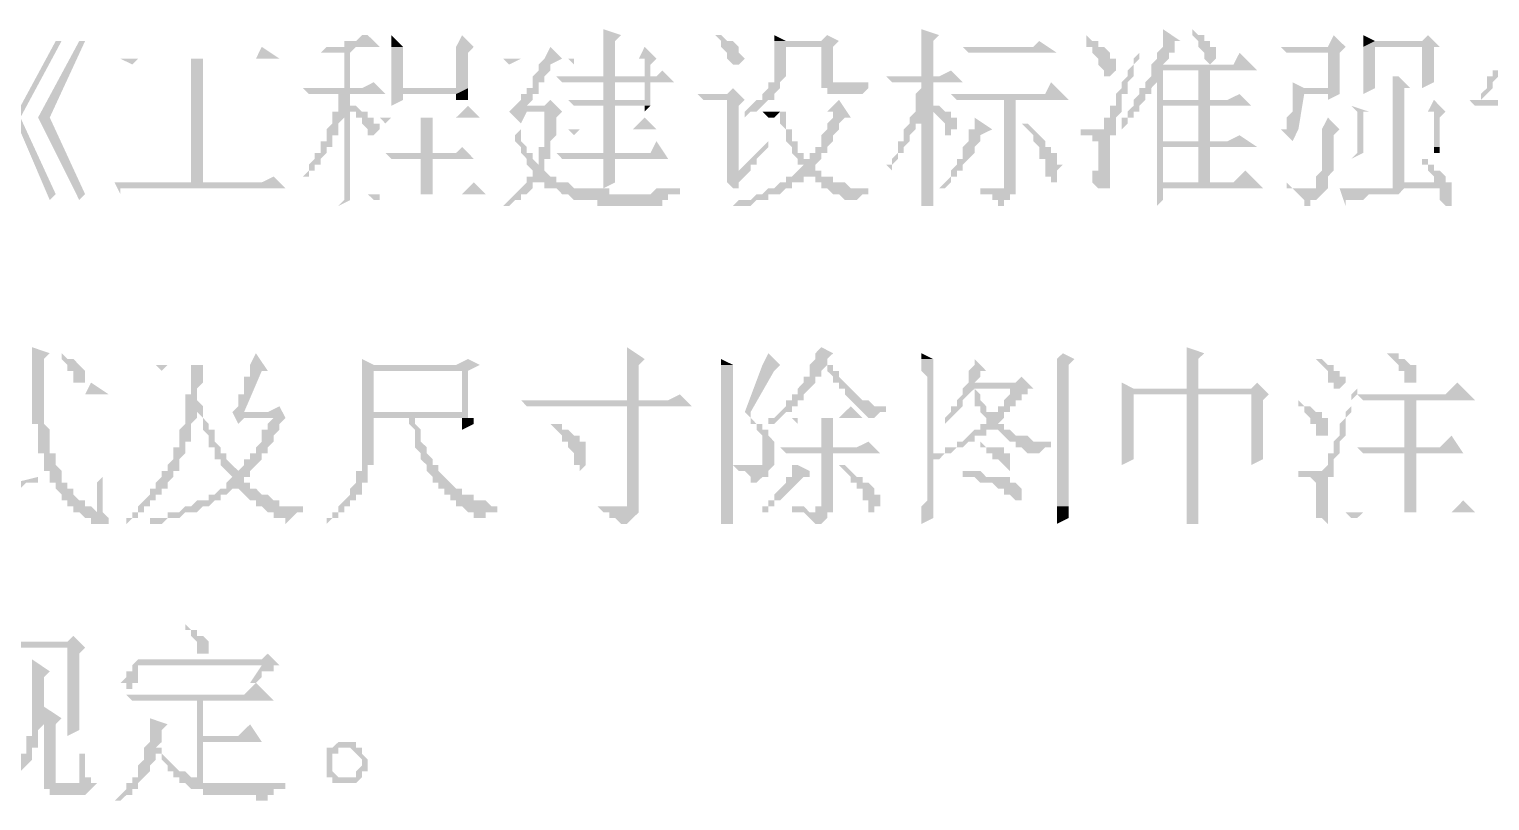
# Model space of a CAD drawing. Extents: x 51 to 246, y 3 to 417.
# Drawn here: x 188.49 to 198.99, y 340.4 to 345.95 of the extents above; entities that cross this region are included whole.
import ezdxf

# ---------------------------------------------------------------- set-up
doc = ezdxf.new("R2010")
doc.units = 0
doc.header["$MEASUREMENT"] = 0
doc.layers.add('_____1', color=160, linetype='Continuous')

msp = doc.modelspace()

# ---------------------------------------------------------------- hatches: boundary and pattern name
at = {"layer": '_____1'}
for points in [[(192.617, 345.948), (192.617, 345.736), (192.701, 345.736), (192.701, 345.863), (192.744, 345.905)], [(194.903, 345.948), (194.903, 345.609), (194.987, 345.609), (194.987, 345.863), (195.03, 345.905)], [(196.638, 345.948), (196.638, 345.821), (196.596, 345.778), (196.596, 345.736), (196.554, 345.694), (196.554, 345.651), (196.638, 345.694), (196.681, 345.736), (196.681, 345.778), (196.723, 345.778), (196.723, 345.863), (196.765, 345.863)], [(196.85, 345.948), (196.85, 345.905), (196.892, 345.863), (196.892, 345.821), (196.935, 345.778), (196.935, 345.736), (196.977, 345.694), (197.019, 345.736), (197.019, 345.821), (196.977, 345.821), (196.977, 345.863), (196.935, 345.863), (196.935, 345.905), (196.892, 345.905)], [(188.68, 345.863), (188.383, 345.313), (188.637, 344.72), (188.68, 344.762), (188.426, 345.313), (188.722, 345.863)], [(188.849, 345.863), (188.553, 345.313), (188.849, 344.72), (188.891, 344.762), (188.637, 345.313), (188.891, 345.863)], [(190.923, 345.905), (190.881, 345.905), (190.839, 345.863), (190.754, 345.863), (190.754, 345.821), (190.627, 345.821), (190.585, 345.778), (190.542, 345.778), (190.754, 345.778), (190.754, 345.524), (190.796, 345.524), (190.796, 345.778), (190.839, 345.821), (191.008, 345.821)], [(191.601, 345.905), (191.558, 345.821), (191.093, 345.821), (191.093, 345.524), (191.177, 345.524), (191.177, 345.821), (191.685, 345.821)], [(191.093, 345.905), (191.093, 345.821), (191.177, 345.821)], [(194.225, 345.905), (194.183, 345.863), (193.844, 345.863), (193.844, 345.567), (193.802, 345.567), (193.802, 345.524), (193.76, 345.482), (193.76, 345.44), (193.717, 345.44), (193.675, 345.397), (193.633, 345.355), (193.633, 345.313), (193.675, 345.355), (193.717, 345.355), (193.802, 345.44), (193.844, 345.44), (193.844, 345.482), (193.887, 345.524), (193.887, 345.567), (193.929, 345.609), (193.929, 345.821), (194.183, 345.821), (194.31, 345.863)], [(193.844, 345.905), (193.844, 345.863), (193.929, 345.863)], [(194.31, 345.863), (194.183, 345.821), (194.183, 345.524), (194.225, 345.524), (194.225, 345.482), (194.479, 345.482), (194.522, 345.524), (194.522, 345.567), (194.268, 345.567), (194.268, 345.821)], [(195.749, 345.863), (195.707, 345.821), (195.199, 345.821), (195.241, 345.778), (195.876, 345.778)], [(196.088, 345.905), (196.088, 345.821), (196.13, 345.821), (196.13, 345.778), (196.173, 345.736), (196.173, 345.694), (196.215, 345.651), (196.215, 345.609), (196.257, 345.609), (196.3, 345.651), (196.3, 345.736), (196.257, 345.736), (196.257, 345.778), (196.215, 345.821), (196.173, 345.821), (196.173, 345.863), (196.13, 345.863)], [(197.866, 345.905), (197.824, 345.821), (197.485, 345.821), (197.527, 345.778), (197.824, 345.778), (197.951, 345.821)], [(198.078, 345.905), (198.078, 345.821), (198.162, 345.863)], [(198.543, 345.905), (198.501, 345.863), (198.162, 345.863), (198.078, 345.821), (198.078, 345.609), (198.501, 345.609), (198.501, 345.524), (198.586, 345.567), (198.586, 345.609), (198.162, 345.609), (198.162, 345.821), (198.628, 345.821)], [(190.161, 345.821), (190.119, 345.736), (189.145, 345.736), (189.23, 345.694), (189.272, 345.736), (190.288, 345.736)], [(190.542, 345.778), (190.5, 345.778), (190.754, 345.778)], [(191.685, 345.821), (191.558, 345.821), (191.558, 345.524), (191.093, 345.524), (191.093, 345.397), (191.177, 345.44), (191.177, 345.482), (191.558, 345.482), (191.643, 345.524), (191.643, 345.778)], [(192.236, 345.821), (192.193, 345.736), (191.897, 345.736), (191.939, 345.694), (192.024, 345.736), (192.32, 345.736)], [(192.32, 345.736), (192.193, 345.736), (192.151, 345.694), (192.151, 345.651), (192.109, 345.609), (192.109, 345.524), (192.066, 345.524), (192.066, 345.482), (192.024, 345.482), (192.024, 345.44), (191.939, 345.355), (192.066, 345.397), (192.109, 345.44), (192.109, 345.482), (192.151, 345.482), (192.151, 345.567), (192.193, 345.567), (192.193, 345.609), (192.236, 345.651), (192.236, 345.694)], [(192.913, 345.821), (192.871, 345.736), (192.363, 345.736), (192.405, 345.694), (192.405, 345.736), (192.998, 345.736)], [(192.617, 345.736), (192.617, 345.609), (192.701, 345.609), (192.701, 345.736), (192.913, 345.736)], [(192.998, 345.736), (192.617, 345.736), (192.913, 345.736), (192.913, 345.609), (192.617, 345.609), (192.955, 345.609), (192.955, 345.694)], [(197.189, 345.778), (197.146, 345.694), (196.638, 345.694), (196.554, 345.651), (196.554, 345.609), (196.511, 345.567), (196.596, 345.567), (196.596, 344.847), (196.977, 344.847), (196.638, 344.847), (196.638, 345.101), (197.316, 345.101), (196.638, 345.143), (196.638, 345.397), (197.273, 345.397), (196.977, 345.44), (196.638, 345.44), (196.638, 345.651), (197.316, 345.651)], [(197.951, 345.821), (197.824, 345.778), (197.824, 345.524), (197.654, 345.524), (197.908, 345.524), (197.908, 345.778)], [(198.628, 345.821), (198.501, 345.821), (198.501, 345.609), (198.162, 345.609), (198.586, 345.609), (198.586, 345.821)], [(199.559, 345.736), (199.517, 345.651), (199.009, 345.651), (199.009, 345.609), (198.967, 345.609), (198.967, 345.524), (198.924, 345.482), (198.924, 345.44), (199.009, 345.524), (199.009, 345.567), (199.051, 345.609), (199.051, 345.651), (199.644, 345.651)], [(193.04, 345.651), (192.998, 345.609), (192.278, 345.609), (192.32, 345.567), (193.125, 345.567)], [(195.114, 345.651), (195.03, 345.609), (194.649, 345.609), (194.691, 345.567), (195.199, 345.567)], [(196.977, 345.651), (196.892, 345.651), (196.892, 345.44), (196.638, 345.44), (196.977, 345.44)], [(190.966, 345.567), (190.881, 345.524), (190.458, 345.524), (190.5, 345.482), (191.05, 345.482)], [(191.643, 345.524), (191.558, 345.482), (191.558, 345.44), (191.643, 345.44), (191.643, 345.482)], [(192.955, 345.567), (192.617, 345.567), (192.913, 345.567), (192.913, 345.44), (192.363, 345.44), (192.405, 345.397), (192.955, 345.397), (192.955, 345.524)], [(192.617, 345.567), (192.617, 345.44), (192.701, 345.44), (192.701, 345.567), (192.913, 345.567)], [(193.548, 345.524), (193.506, 345.482), (193.294, 345.482), (193.336, 345.44), (193.633, 345.44)], [(194.437, 345.567), (194.31, 345.567), (194.522, 345.567), (194.479, 345.567)], [(194.987, 345.567), (194.903, 345.567), (194.903, 345.524), (194.86, 345.482), (194.86, 345.355), (194.818, 345.313), (194.818, 345.27), (194.776, 345.228), (194.776, 345.143), (194.733, 345.143), (194.733, 345.059), (194.691, 345.016), (194.691, 344.974), (194.649, 344.974), (194.691, 344.932), (194.691, 344.974), (194.733, 345.016), (194.733, 345.059), (194.776, 345.059), (194.776, 345.101), (194.818, 345.143), (194.818, 345.186), (194.86, 345.228), (194.86, 345.27), (194.903, 345.27), (194.903, 345.313), (194.987, 345.313), (194.987, 345.397), (195.03, 345.397), (194.987, 345.397), (194.987, 345.44)], [(195.834, 345.567), (195.792, 345.482), (195.114, 345.482), (195.157, 345.44), (195.961, 345.44)], [(196.511, 345.567), (196.511, 345.524), (196.469, 345.524), (196.469, 345.482), (196.427, 345.44), (196.427, 345.397), (196.384, 345.355), (196.384, 345.313), (196.342, 345.313), (196.342, 345.228), (196.384, 345.27), (196.384, 345.313), (196.427, 345.313), (196.427, 345.355), (196.469, 345.355), (196.469, 345.397), (196.511, 345.44), (196.511, 345.482), (196.554, 345.482), (196.554, 345.524), (196.596, 345.567)], [(197.57, 345.567), (197.57, 345.482), (197.824, 345.482), (197.824, 345.44), (197.908, 345.482), (197.908, 345.524), (197.654, 345.524)], [(198.078, 345.609), (198.078, 345.482), (198.162, 345.524), (198.162, 345.609), (198.501, 345.609)], [(198.332, 345.609), (198.289, 345.609), (198.289, 345.355), (198.12, 345.355), (198.374, 345.355), (198.374, 345.524), (198.416, 345.524)], [(190.796, 345.482), (190.712, 345.482), (190.712, 345.355), (190.839, 345.355), (190.839, 345.313), (190.881, 345.313), (190.881, 345.27), (190.923, 345.228), (190.923, 345.186), (190.966, 345.186), (191.008, 345.228), (191.008, 345.27), (190.966, 345.27), (190.966, 345.313), (190.923, 345.313), (190.923, 345.355), (190.881, 345.355), (190.839, 345.397), (190.796, 345.397)], [(192.236, 345.44), (192.193, 345.397), (192.066, 345.397), (191.939, 345.355), (192.024, 345.27), (192.066, 345.355), (192.32, 345.355)], [(193.633, 345.44), (193.506, 345.44), (193.506, 344.847), (193.548, 344.805), (193.59, 344.805), (193.59, 344.847), (193.633, 344.889), (193.675, 344.932), (193.59, 344.932), (193.59, 345.397)], [(194.31, 345.44), (194.225, 345.355), (193.76, 345.355), (194.268, 345.355), (194.268, 345.313), (194.225, 345.27), (194.225, 345.228), (194.183, 345.186), (194.183, 345.101), (194.141, 345.101), (194.141, 345.059), (194.098, 345.059), (194.098, 345.016), (194.183, 345.016), (194.183, 345.059), (194.225, 345.059), (194.225, 345.101), (194.268, 345.143), (194.268, 345.186), (194.31, 345.228), (194.31, 345.27), (194.352, 345.313), (194.395, 345.313)], [(195.58, 345.44), (195.495, 345.44), (195.495, 344.805), (195.284, 344.805), (195.326, 344.805), (195.326, 344.762), (195.411, 344.762), (195.411, 344.72), (195.453, 344.72), (195.453, 344.678), (195.495, 344.678), (195.495, 344.72), (195.538, 344.72), (195.538, 344.762), (195.58, 344.762), (195.58, 344.805)], [(197.189, 345.482), (197.104, 345.44), (196.977, 345.44), (197.273, 345.397)], [(197.57, 345.482), (197.57, 345.355), (197.527, 345.313), (197.527, 345.228), (197.612, 345.228), (197.654, 345.482), (197.824, 345.482)], [(198.586, 345.44), (198.543, 345.355), (198.374, 345.355), (198.67, 345.355)], [(199.602, 345.482), (199.559, 345.44), (198.84, 345.44), (198.882, 345.397), (199.686, 345.397)], [(190.669, 345.313), (190.669, 345.27), (190.627, 345.228), (190.627, 345.143), (190.585, 345.143), (190.585, 345.059), (190.542, 345.059), (190.542, 345.016), (190.5, 344.974), (190.5, 344.932), (190.458, 344.889), (190.5, 344.889), (190.5, 344.932), (190.542, 344.932), (190.542, 344.974), (190.585, 344.974), (190.585, 345.016), (190.627, 345.059), (190.627, 345.101), (190.669, 345.101), (190.669, 345.186), (190.712, 345.186), (190.712, 345.27), (190.754, 345.313)], [(190.712, 345.355), (190.669, 345.355), (190.669, 345.313), (190.754, 345.313), (190.754, 344.72), (190.712, 344.678), (190.796, 344.72), (190.796, 345.355)], [(191.643, 345.397), (191.558, 345.313), (191.008, 345.313), (191.05, 345.27), (191.093, 345.313), (191.728, 345.313)], [(192.32, 345.355), (192.193, 345.355), (192.193, 345.101), (192.151, 345.101), (192.151, 344.974), (192.193, 344.974), (192.193, 345.016), (192.236, 345.016), (192.236, 345.143), (192.278, 345.186), (192.278, 345.313)], [(192.913, 345.313), (192.828, 345.228), (192.363, 345.228), (192.405, 345.186), (192.447, 345.228), (192.998, 345.228)], [(193.76, 345.355), (193.802, 345.313), (193.844, 345.313), (193.887, 345.355)], [(193.887, 345.355), (193.887, 345.27), (193.929, 345.228), (193.929, 345.143), (193.971, 345.101), (193.971, 345.059), (194.014, 345.016), (194.014, 344.974), (194.056, 344.974), (194.014, 344.932), (194.098, 344.889), (194.141, 344.889), (194.141, 344.847), (194.183, 344.847), (194.183, 344.805), (194.225, 344.805), (194.268, 344.762), (194.31, 344.762), (194.352, 344.72), (194.437, 344.72), (194.479, 344.762), (194.522, 344.762), (194.522, 344.805), (194.395, 344.805), (194.352, 344.847), (194.268, 344.847), (194.268, 344.889), (194.183, 344.889), (194.183, 344.932), (194.141, 344.932), (194.141, 344.974), (194.183, 345.016), (194.056, 345.016), (194.056, 345.059), (194.014, 345.059), (194.014, 345.143), (193.971, 345.143), (193.971, 345.228), (193.929, 345.228), (193.929, 345.355), (194.268, 345.355)], [(195.284, 345.313), (195.284, 345.228), (195.241, 345.228), (195.241, 345.143), (195.199, 345.101), (195.199, 345.016), (195.157, 345.016), (195.157, 344.974), (195.114, 344.932), (195.114, 344.889), (195.03, 344.805), (195.072, 344.805), (195.114, 344.847), (195.114, 344.889), (195.157, 344.889), (195.157, 344.932), (195.199, 344.932), (195.199, 344.974), (195.284, 345.059), (195.284, 345.101), (195.326, 345.143), (195.326, 345.186), (195.411, 345.228)], [(197.824, 345.313), (197.781, 345.228), (197.485, 345.228), (197.781, 345.228), (197.781, 344.932), (197.739, 344.889), (197.739, 344.805), (197.57, 344.805), (197.654, 344.72), (197.654, 344.678), (197.697, 344.678), (197.697, 344.72), (197.739, 344.72), (197.824, 344.805), (197.824, 344.889), (197.866, 344.932), (197.866, 345.186), (197.908, 345.228)], [(197.993, 345.397), (198.035, 345.355), (198.586, 345.355), (198.586, 345.101), (198.078, 345.101), (198.628, 345.101), (198.628, 345.313), (198.67, 345.355), (198.12, 345.355)], [(198.035, 345.355), (198.035, 345.059), (197.993, 345.016), (198.078, 345.059), (198.078, 345.101), (198.628, 345.101), (198.078, 345.101), (198.078, 345.355), (198.586, 345.355)], [(192.024, 345.228), (191.982, 345.186), (191.982, 345.143), (192.024, 345.101), (192.024, 345.059), (192.066, 345.016), (192.066, 344.974), (192.109, 344.932), (192.109, 344.889), (192.066, 344.889), (192.066, 344.847), (191.939, 344.72), (191.897, 344.678), (191.939, 344.678), (191.982, 344.72), (192.024, 344.72), (192.024, 344.762), (192.066, 344.762), (192.109, 344.805), (192.109, 344.847), (192.151, 344.847), (192.151, 344.889), (192.278, 344.889), (192.236, 344.889), (192.193, 344.932), (192.193, 344.974), (192.151, 344.974), (192.109, 345.016), (192.109, 345.059), (192.066, 345.059), (192.066, 345.101), (192.024, 345.143), (192.024, 345.186)], [(196.046, 345.228), (196.046, 345.186), (196.13, 345.186), (196.13, 345.143), (196.173, 345.143), (196.173, 344.932), (196.13, 344.932), (196.13, 344.847), (196.173, 344.805), (196.257, 344.805), (196.257, 345.186), (196.3, 345.186), (196.088, 345.228)], [(197.485, 345.228), (197.57, 345.143), (197.612, 345.228), (197.781, 345.228)], [(191.601, 345.101), (191.558, 345.059), (191.05, 345.059), (191.093, 345.016), (191.685, 345.016)], [(192.998, 345.143), (192.955, 345.059), (192.278, 345.059), (192.32, 345.016), (193.082, 345.016)], [(193.802, 345.143), (193.59, 344.932), (193.675, 344.932), (193.675, 344.974), (193.717, 344.974), (193.717, 345.016), (193.802, 345.101)], [(197.189, 345.186), (197.104, 345.143), (196.638, 345.143), (197.316, 345.101)], [(196.977, 345.101), (196.892, 345.101), (196.892, 344.847), (196.638, 344.847), (196.977, 344.847)], [(198.374, 345.101), (198.289, 345.101), (198.289, 344.805), (198.628, 344.805), (198.628, 344.72), (198.67, 344.678), (198.713, 344.678), (198.713, 344.847), (198.374, 344.847)], [(198.501, 345.016), (198.501, 344.974), (198.543, 344.974), (198.543, 344.932), (198.586, 344.889), (198.586, 344.847), (198.374, 344.847), (198.713, 344.847), (198.67, 344.847), (198.67, 344.889), (198.628, 344.932), (198.586, 344.932), (198.586, 344.974), (198.543, 344.974), (198.543, 345.016)], [(190.246, 344.889), (190.161, 344.847), (189.103, 344.847), (189.145, 344.762), (189.145, 344.805), (190.331, 344.805)], [(192.278, 344.889), (192.151, 344.889), (192.151, 344.847), (192.193, 344.847), (192.193, 344.805), (192.278, 344.805), (192.32, 344.762), (192.363, 344.762), (192.405, 344.72), (192.574, 344.72), (192.574, 344.678), (193.04, 344.678), (193.04, 344.72), (193.082, 344.72), (193.082, 344.762), (193.167, 344.762), (192.659, 344.762), (192.659, 344.805), (192.405, 344.805), (192.363, 344.847), (192.278, 344.847)], [(194.014, 344.932), (193.971, 344.889), (193.929, 344.889), (193.929, 344.847), (193.887, 344.847), (193.844, 344.805), (193.802, 344.805), (193.76, 344.762), (193.717, 344.762), (193.675, 344.72), (193.59, 344.72), (193.548, 344.678), (193.675, 344.678), (193.717, 344.72), (193.802, 344.72), (193.802, 344.762), (193.887, 344.762), (193.929, 344.805), (193.971, 344.805), (193.971, 344.847), (194.056, 344.847), (194.056, 344.889), (194.098, 344.889)], [(197.231, 344.932), (197.146, 344.847), (196.596, 344.847), (196.596, 344.678), (196.638, 344.72), (196.638, 344.805), (197.358, 344.805)], [(191.685, 344.847), (191.601, 344.762), (190.923, 344.762), (190.966, 344.72), (191.008, 344.72), (191.008, 344.762), (191.77, 344.762)], [(193.167, 344.805), (192.998, 344.805), (192.955, 344.762), (192.786, 344.762), (193.167, 344.762)], [(197.527, 344.847), (197.527, 344.805), (197.697, 344.805), (197.57, 344.805)], [(198.289, 344.805), (197.908, 344.805), (197.951, 344.678), (197.951, 344.72), (198.078, 344.72), (198.12, 344.762), (198.332, 344.762), (198.374, 344.805), (198.628, 344.805)], [(188.51, 343.662), (188.51, 343.323), (188.595, 343.323), (188.595, 343.577), (188.637, 343.619)], [(190.119, 343.619), (190.077, 343.535), (189.399, 343.535), (190.077, 343.535), (190.077, 343.45), (190.034, 343.45), (190.034, 343.323), (189.992, 343.323), (189.992, 343.238), (189.95, 343.196), (189.992, 343.111), (190.034, 343.154), (190.246, 343.154), (190.034, 343.196), (190.161, 343.492), (190.204, 343.492)], [(192.786, 343.662), (192.786, 343.281), (192.871, 343.281), (192.871, 343.535), (192.913, 343.577)], [(193.802, 343.619), (193.76, 343.535), (193.463, 343.535), (193.463, 342.392), (193.548, 342.392), (193.548, 343.535), (193.887, 343.535)], [(194.183, 343.662), (194.141, 343.619), (194.141, 343.577), (194.098, 343.535), (194.098, 343.45), (194.056, 343.45), (194.056, 343.408), (194.014, 343.365), (194.014, 343.323), (193.971, 343.323), (193.971, 343.281), (193.929, 343.281), (193.929, 343.238), (193.844, 343.154), (193.802, 343.154), (193.802, 343.111), (193.844, 343.111), (193.929, 343.196), (193.971, 343.196), (193.971, 343.238), (194.014, 343.238), (194.014, 343.281), (194.056, 343.281), (194.056, 343.323), (194.098, 343.365), (194.141, 343.408), (194.141, 343.45), (194.183, 343.45), (194.183, 343.492), (194.225, 343.535), (194.225, 343.577), (194.268, 343.619)], [(194.903, 343.619), (194.903, 343.577), (194.987, 343.577)], [(195.919, 343.619), (195.876, 343.577), (194.903, 343.577), (194.903, 343.492), (194.945, 343.45), (194.945, 342.561), (194.903, 342.519), (194.987, 342.519), (194.987, 342.857), (195.03, 342.857), (195.072, 342.9), (194.987, 342.9), (194.987, 343.577), (196.003, 343.577)], [(196.808, 343.662), (196.808, 343.365), (196.427, 343.365), (196.892, 343.365), (196.892, 343.577), (196.935, 343.619)], [(198.247, 343.619), (198.332, 343.535), (198.332, 343.492), (198.374, 343.492), (198.374, 343.408), (198.459, 343.408), (198.459, 343.535), (198.416, 343.535), (198.374, 343.577), (198.332, 343.577), (198.332, 343.619), (198.289, 343.619)], [(189.653, 343.535), (189.653, 343.323), (189.611, 343.323), (189.611, 343.111), (189.569, 343.069), (189.569, 342.942), (189.526, 342.942), (189.526, 342.857), (189.484, 342.815), (189.484, 342.773), (189.442, 342.773), (189.442, 342.73), (189.399, 342.688), (189.399, 342.646), (189.357, 342.646), (189.357, 342.603), (189.315, 342.561), (189.272, 342.519), (189.272, 342.476), (189.23, 342.476), (189.23, 342.434), (189.188, 342.434), (189.188, 342.392), (189.23, 342.434), (189.272, 342.434), (189.272, 342.476), (189.315, 342.476), (189.315, 342.519), (189.357, 342.519), (189.357, 342.561), (189.399, 342.561), (189.399, 342.603), (189.442, 342.603), (189.442, 342.646), (189.484, 342.646), (189.484, 342.688), (189.526, 342.73), (189.526, 342.773), (189.569, 342.773), (189.569, 342.857), (189.611, 342.9), (189.611, 342.984), (189.653, 342.984), (189.653, 343.111), (189.696, 343.154), (189.696, 343.365), (189.738, 343.408), (189.738, 343.535), (190.077, 343.535)], [(189.399, 343.535), (189.442, 343.492), (189.484, 343.535), (189.653, 343.535)], [(190.881, 343.577), (190.881, 343.492), (191.601, 343.492), (191.601, 343.196), (190.966, 343.196), (190.881, 343.154), (190.881, 342.773), (190.839, 342.773), (190.839, 342.688), (190.796, 342.646), (190.796, 342.603), (190.754, 342.561), (190.712, 342.519), (190.712, 342.476), (190.669, 342.476), (190.669, 342.434), (190.627, 342.434), (190.627, 342.392), (190.669, 342.434), (190.712, 342.434), (190.712, 342.476), (190.754, 342.476), (190.754, 342.519), (190.796, 342.519), (190.796, 342.561), (190.839, 342.561), (190.839, 342.603), (190.881, 342.603), (190.881, 342.688), (190.923, 342.688), (190.923, 342.815), (190.966, 342.815), (190.966, 343.154), (191.643, 343.154), (191.643, 343.492), (191.728, 343.535), (190.966, 343.535)], [(191.643, 343.577), (191.558, 343.535), (190.966, 343.535), (191.728, 343.535)], [(193.463, 343.577), (193.463, 343.535), (193.548, 343.535)], [(193.887, 343.535), (193.76, 343.535), (193.633, 343.196), (193.675, 343.154), (193.675, 343.111), (193.717, 343.111), (193.717, 343.069), (193.76, 343.027), (193.76, 342.815), (193.548, 342.815), (193.59, 342.773), (193.633, 342.773), (193.675, 342.73), (193.675, 342.688), (193.717, 342.688), (193.76, 342.73), (193.802, 342.73), (193.802, 342.773), (193.844, 342.815), (193.844, 342.984), (193.802, 343.027), (193.802, 343.069), (193.76, 343.069), (193.76, 343.111), (193.717, 343.111), (193.675, 343.154), (193.675, 343.196), (193.844, 343.492)], [(194.225, 343.535), (194.225, 343.492), (194.268, 343.45), (194.268, 343.408), (194.31, 343.408), (194.31, 343.365), (194.352, 343.365), (194.352, 343.323), (194.522, 343.154), (194.564, 343.154), (194.606, 343.196), (194.649, 343.196), (194.649, 343.238), (194.564, 343.238), (194.522, 343.281), (194.479, 343.281), (194.437, 343.323), (194.395, 343.365), (194.31, 343.45), (194.31, 343.492), (194.268, 343.492), (194.268, 343.535)], [(196.003, 343.577), (195.876, 343.577), (195.876, 342.519), (194.903, 342.519), (194.903, 342.392), (194.987, 342.434), (194.987, 342.519), (195.961, 342.519), (195.961, 343.535)], [(195.284, 343.577), (195.284, 343.535), (195.241, 343.492), (195.241, 343.408), (195.284, 343.408), (195.326, 343.45), (195.326, 343.492), (195.368, 343.492)], [(190.881, 343.492), (190.881, 343.154), (190.966, 343.196), (190.966, 343.492), (191.601, 343.492)], [(195.622, 343.45), (195.58, 343.408), (195.241, 343.408), (195.58, 343.365), (195.538, 343.365), (195.538, 343.323), (195.495, 343.281), (195.495, 343.238), (195.453, 343.238), (195.453, 343.196), (195.411, 343.196), (195.411, 343.154), (195.368, 343.154), (195.368, 343.111), (195.326, 343.111), (195.326, 343.069), (195.284, 343.069), (195.199, 342.984), (195.157, 342.984), (195.157, 342.942), (195.072, 342.942), (195.072, 342.9), (194.987, 342.9), (195.114, 342.9), (195.157, 342.942), (195.199, 342.942), (195.241, 342.984), (195.284, 342.984), (195.284, 343.027), (195.368, 343.027), (195.368, 343.069), (195.495, 343.069), (195.495, 343.111), (195.453, 343.111), (195.495, 343.154), (195.495, 343.196), (195.538, 343.196), (195.538, 343.238), (195.58, 343.238), (195.58, 343.281), (195.622, 343.281), (195.622, 343.323), (195.665, 343.323), (195.665, 343.365), (195.707, 343.365)], [(188.934, 343.408), (188.891, 343.323), (187.833, 343.323), (187.875, 343.281), (187.918, 343.323), (189.061, 343.323)], [(188.595, 343.323), (188.51, 343.323), (188.51, 343.111), (188.553, 343.111), (188.553, 342.9), (188.595, 342.9), (188.595, 342.773), (188.637, 342.773), (188.637, 342.688), (188.68, 342.688), (188.68, 342.646), (188.722, 342.603), (188.722, 342.561), (188.764, 342.561), (188.764, 342.519), (188.807, 342.519), (188.807, 342.476), (188.849, 342.476), (188.891, 342.434), (188.934, 342.434), (188.934, 342.392), (189.061, 342.392), (189.061, 342.434), (189.018, 342.476), (188.976, 342.476), (188.934, 342.519), (188.891, 342.519), (188.891, 342.561), (188.849, 342.561), (188.807, 342.603), (188.807, 342.646), (188.764, 342.646), (188.764, 342.688), (188.722, 342.688), (188.722, 342.773), (188.68, 342.815), (188.68, 342.9), (188.637, 342.9), (188.637, 343.069), (188.595, 343.111), (188.595, 343.281)], [(193.167, 343.323), (193.082, 343.281), (192.024, 343.281), (192.066, 343.238), (193.252, 343.238)], [(195.241, 343.408), (195.199, 343.365), (195.199, 343.323), (195.157, 343.281), (195.157, 343.238), (195.114, 343.238), (195.114, 343.196), (195.072, 343.154), (195.072, 343.111), (195.199, 343.238), (195.199, 343.281), (195.241, 343.323), (195.284, 343.365), (195.58, 343.365)], [(195.284, 343.365), (195.284, 343.238), (195.326, 343.238), (195.326, 343.196), (195.368, 343.154), (195.411, 343.154), (195.411, 343.196), (195.368, 343.196), (195.368, 343.238), (195.326, 343.281), (195.326, 343.323)], [(196.342, 343.408), (196.342, 343.365), (196.892, 343.365), (196.427, 343.365)], [(197.316, 343.408), (197.273, 343.365), (196.342, 343.365), (196.342, 343.323), (197.273, 343.323), (197.273, 342.942), (196.892, 342.942), (197.358, 342.942), (197.358, 343.281), (197.4, 343.323)], [(196.342, 343.323), (196.342, 342.942), (197.273, 342.942), (197.273, 342.815), (197.358, 342.857), (197.358, 342.942), (196.427, 342.942), (196.427, 343.323), (196.808, 343.323)], [(196.808, 343.323), (196.808, 342.942), (196.427, 342.942), (196.892, 342.942), (196.892, 343.323), (197.273, 343.323)], [(198.755, 343.408), (198.67, 343.323), (198.035, 343.323), (198.078, 343.281), (198.882, 343.281)], [(189.696, 343.281), (189.696, 343.196), (189.738, 343.154), (189.738, 343.069), (189.78, 343.027), (189.78, 342.942), (189.823, 342.942), (189.823, 342.857), (189.865, 342.857), (189.865, 342.815), (189.95, 342.73), (189.907, 342.688), (189.907, 342.646), (189.992, 342.646), (190.077, 342.561), (190.119, 342.561), (190.119, 342.519), (190.161, 342.519), (190.204, 342.476), (190.246, 342.476), (190.246, 342.434), (190.331, 342.434), (190.331, 342.392), (190.415, 342.476), (190.458, 342.476), (190.458, 342.519), (190.288, 342.519), (190.288, 342.561), (190.246, 342.561), (190.204, 342.603), (190.161, 342.603), (190.119, 342.646), (190.077, 342.646), (190.077, 342.688), (190.034, 342.688), (190.034, 342.73), (190.077, 342.73), (190.077, 342.773), (189.992, 342.773), (189.907, 342.857), (189.907, 342.9), (189.865, 342.9), (189.865, 342.942), (189.823, 342.984), (189.823, 343.069), (189.78, 343.069), (189.78, 343.111), (189.738, 343.154), (189.738, 343.238)], [(190.288, 343.238), (190.204, 343.196), (190.034, 343.196), (190.246, 343.154), (190.204, 343.111), (190.204, 343.069), (190.161, 343.069), (190.161, 342.984), (190.119, 342.942), (190.119, 342.9), (190.077, 342.9), (190.077, 342.857), (190.034, 342.857), (190.034, 342.815), (189.992, 342.773), (190.077, 342.773), (190.161, 342.857), (190.161, 342.9), (190.204, 342.9), (190.204, 342.942), (190.246, 342.984), (190.246, 343.027), (190.288, 343.069), (190.288, 343.111), (190.331, 343.154)], [(192.871, 343.238), (192.786, 343.238), (192.786, 342.519), (192.744, 342.519), (192.871, 342.519)], [(194.395, 343.238), (194.31, 343.154), (193.971, 343.154), (194.014, 343.111), (194.014, 343.154), (194.479, 343.154)], [(197.612, 343.281), (197.612, 343.238), (197.654, 343.238), (197.654, 343.196), (197.697, 343.154), (197.697, 343.111), (197.739, 343.111), (197.739, 343.027), (197.824, 343.027), (197.824, 343.154), (197.781, 343.154), (197.781, 343.196), (197.739, 343.196), (197.697, 343.238), (197.654, 343.238)], [(191.643, 343.154), (191.601, 343.154), (191.601, 343.069), (191.685, 343.111), (191.685, 343.154)], [(195.495, 343.069), (195.411, 343.069), (195.453, 343.069), (195.538, 342.984), (195.58, 342.984), (195.58, 342.942), (195.622, 342.942), (195.665, 342.9), (195.749, 342.9), (195.792, 342.942), (195.834, 342.942), (195.834, 342.984), (195.707, 342.984), (195.665, 343.027), (195.58, 343.027), (195.538, 343.069)], [(198.713, 343.027), (198.628, 342.942), (198.035, 342.942), (198.078, 342.9), (198.797, 342.9)], [(194.522, 342.984), (194.437, 342.942), (193.887, 342.942), (193.929, 342.9), (194.606, 342.9)], [(194.268, 342.9), (194.183, 342.9), (194.183, 342.519), (194.141, 342.519), (194.141, 342.476), (193.971, 342.476), (194.056, 342.476), (194.141, 342.392), (194.183, 342.392), (194.225, 342.434), (194.225, 342.476), (194.268, 342.476), (194.268, 342.519)], [(196.342, 342.942), (196.342, 342.815), (196.427, 342.857), (196.427, 342.942), (197.273, 342.942)], [(193.548, 342.815), (193.675, 342.815), (193.59, 342.815)], [(194.014, 342.815), (193.971, 342.815), (193.971, 342.73), (193.929, 342.73), (193.929, 342.688), (193.844, 342.603), (193.844, 342.561), (193.802, 342.561), (193.802, 342.519), (193.76, 342.519), (193.76, 342.476), (193.802, 342.476), (193.802, 342.519), (193.844, 342.519), (193.844, 342.561), (193.887, 342.561), (193.929, 342.603), (194.056, 342.73), (194.098, 342.73), (194.098, 342.773)], [(194.31, 342.815), (194.395, 342.73), (194.395, 342.688), (194.437, 342.688), (194.437, 342.646), (194.479, 342.646), (194.479, 342.561), (194.522, 342.561), (194.522, 342.476), (194.564, 342.476), (194.564, 342.519), (194.606, 342.519), (194.606, 342.603), (194.564, 342.603), (194.564, 342.646), (194.522, 342.688), (194.479, 342.688), (194.479, 342.73), (194.437, 342.73), (194.352, 342.815)], [(188.553, 342.73), (188.214, 342.646), (188.426, 342.646), (188.468, 342.688), (188.553, 342.688)], [(189.018, 342.73), (188.976, 342.688), (188.976, 342.476), (189.018, 342.476), (189.018, 342.688)], [(197.612, 342.773), (197.612, 342.73), (197.697, 342.73), (197.739, 342.688), (197.739, 342.434), (197.781, 342.434), (197.824, 342.392), (197.824, 342.73), (197.866, 342.73), (197.866, 342.773), (197.654, 342.773)], [(189.907, 342.646), (189.865, 342.646), (189.823, 342.603), (189.78, 342.603), (189.78, 342.561), (189.696, 342.561), (189.653, 342.519), (189.611, 342.519), (189.569, 342.476), (189.484, 342.476), (189.484, 342.434), (189.357, 342.434), (189.357, 342.392), (189.442, 342.392), (189.484, 342.434), (189.569, 342.434), (189.611, 342.476), (189.696, 342.476), (189.738, 342.519), (189.78, 342.519), (189.823, 342.561), (189.865, 342.561), (189.865, 342.603), (189.907, 342.603), (189.95, 342.646), (189.992, 342.646)], [(192.532, 342.519), (192.574, 342.519), (192.617, 342.476), (192.659, 342.476), (192.659, 342.434), (192.701, 342.434), (192.744, 342.392), (192.786, 342.392), (192.871, 342.476), (192.871, 342.519), (192.574, 342.519)], [(193.971, 342.519), (193.971, 342.476), (194.141, 342.476), (194.098, 342.476), (194.056, 342.519), (194.014, 342.519)], [(195.961, 342.519), (195.876, 342.519), (195.876, 342.392), (195.961, 342.434), (195.961, 342.476)], [(198.797, 342.561), (198.713, 342.476), (197.951, 342.476), (197.993, 342.434), (198.035, 342.434), (198.078, 342.476), (198.882, 342.476)], [(188.807, 341.587), (188.764, 341.545), (188.299, 341.545), (188.299, 340.825), (188.383, 340.91), (188.383, 341.503), (188.891, 341.503)], [(188.51, 341.418), (188.51, 340.868), (188.468, 340.868), (188.468, 340.741), (188.426, 340.741), (188.426, 340.698), (188.383, 340.656), (188.383, 340.614), (188.341, 340.614), (188.341, 340.571), (188.299, 340.571), (188.299, 340.529), (188.256, 340.529), (188.214, 340.487), (188.172, 340.487), (188.129, 340.444), (188.087, 340.444), (188.087, 340.402), (188.045, 340.402), (188.129, 340.402), (188.172, 340.444), (188.214, 340.444), (188.256, 340.487), (188.299, 340.487), (188.383, 340.571), (188.426, 340.614), (188.51, 340.698), (188.51, 340.783), (188.553, 340.783), (188.553, 340.91), (188.595, 340.952), (188.595, 341.291), (188.637, 341.333)], [(188.891, 341.503), (188.764, 341.503), (188.764, 340.868), (188.849, 340.91), (188.849, 341.46)], [(189.272, 341.503), (189.272, 341.418), (189.23, 341.376), (189.272, 341.418)], [(190.204, 341.46), (190.161, 341.418), (189.272, 341.418), (189.23, 341.376), (190.161, 341.376), (190.077, 341.249), (190.119, 341.249), (190.161, 341.291), (190.161, 341.333), (190.246, 341.333), (190.246, 341.376), (190.288, 341.376)], [(189.23, 341.376), (189.23, 341.333), (189.188, 341.333), (189.188, 341.291), (189.145, 341.249), (189.188, 341.249), (189.188, 341.206), (189.23, 341.206), (189.23, 341.249), (189.272, 341.249), (189.272, 341.376), (190.161, 341.376)], [(190.119, 341.249), (190.034, 341.164), (189.188, 341.164), (189.23, 341.122), (190.246, 341.122)], [(189.738, 341.122), (189.696, 341.122), (189.696, 340.571), (189.569, 340.529), (189.992, 340.529), (189.738, 340.529), (189.738, 340.825), (190.161, 340.825), (189.738, 340.868)], [(188.595, 341.079), (188.595, 340.487), (188.722, 340.529), (188.68, 340.529), (188.68, 340.952), (188.722, 340.995)], [(189.357, 340.995), (189.357, 340.825), (189.315, 340.783), (189.315, 340.741), (189.442, 340.741), (189.442, 340.698), (189.484, 340.656), (189.484, 340.614), (189.526, 340.614), (189.526, 340.571), (189.569, 340.571), (189.569, 340.529), (189.696, 340.571), (189.653, 340.571), (189.611, 340.614), (189.569, 340.614), (189.484, 340.698), (189.442, 340.741), (189.442, 340.783), (189.399, 340.783), (189.442, 340.825), (189.442, 340.91), (189.484, 340.952)], [(190.077, 340.952), (189.992, 340.868), (189.738, 340.868), (190.161, 340.825)], [(190.754, 340.825), (190.712, 340.825), (190.669, 340.783), (190.627, 340.783), (190.627, 340.571), (190.754, 340.571), (190.712, 340.571), (190.669, 340.614), (190.669, 340.741), (190.712, 340.741), (190.712, 340.783), (190.881, 340.783), (190.839, 340.783), (190.839, 340.825), (190.796, 340.825)], [(189.315, 340.741), (189.315, 340.698), (189.272, 340.656), (189.272, 340.571), (189.23, 340.571), (189.23, 340.529), (189.188, 340.529), (189.188, 340.487), (189.145, 340.444), (189.103, 340.402), (189.145, 340.402), (189.188, 340.444), (189.23, 340.444), (189.23, 340.487), (189.272, 340.487), (189.272, 340.529), (189.357, 340.614), (189.357, 340.656), (189.399, 340.698), (189.399, 340.741)], [(190.881, 340.783), (190.754, 340.783), (190.796, 340.783), (190.881, 340.698), (190.881, 340.656), (190.839, 340.614), (190.839, 340.571), (190.669, 340.571), (190.669, 340.529), (190.839, 340.529), (190.881, 340.571), (190.881, 340.614), (190.923, 340.614), (190.923, 340.698), (190.881, 340.741)], [(190.331, 340.529), (189.611, 340.529), (189.653, 340.487), (189.738, 340.487), (189.738, 340.444), (190.119, 340.444), (190.119, 340.402), (190.204, 340.402), (190.204, 340.444), (190.246, 340.444), (190.246, 340.487), (190.331, 340.487)]]:
    msp.add_hatch(color=7, dxfattribs=at).paths.add_polyline_path(points, is_closed=False)
for points in [[(193.463, 345.905), (193.421, 345.905), (193.463, 345.863), (193.463, 345.821), (193.506, 345.778), (193.506, 345.736), (193.548, 345.694), (193.59, 345.694), (193.633, 345.736), (193.59, 345.778), (193.59, 345.821), (193.548, 345.863), (193.506, 345.863)], [(189.653, 345.736), (189.738, 345.736), (189.738, 344.847), (189.653, 344.847)], [(196.469, 345.778), (196.427, 345.736), (196.427, 345.694), (196.384, 345.651), (196.384, 345.609), (196.342, 345.567), (196.342, 345.524), (196.3, 345.482), (196.3, 345.397), (196.257, 345.397), (196.257, 345.313), (196.215, 345.313), (196.215, 345.228), (196.088, 345.228), (196.3, 345.186), (196.3, 345.313), (196.342, 345.355), (196.342, 345.482), (196.384, 345.482), (196.384, 345.567), (196.427, 345.609), (196.427, 345.694), (196.469, 345.736)], [(191.304, 345.313), (191.389, 345.313), (191.389, 345.059), (191.304, 345.059)], [(192.617, 345.397), (192.701, 345.397), (192.701, 345.228), (192.617, 345.228)], [(192.955, 345.397), (192.913, 345.397), (192.913, 345.355)], [(194.903, 344.678), (194.987, 344.678), (194.987, 345.313), (194.903, 345.313)], [(195.03, 345.397), (194.987, 345.397), (194.987, 345.355), (195.072, 345.27), (195.072, 345.186), (195.114, 345.186), (195.114, 345.228), (195.157, 345.228), (195.157, 345.313), (195.114, 345.313), (195.114, 345.355), (195.072, 345.355)], [(196.892, 345.397), (196.977, 345.397), (196.977, 345.143), (196.892, 345.143)], [(198.289, 345.355), (198.374, 345.355), (198.374, 345.101), (198.289, 345.101)], [(192.617, 345.228), (192.701, 345.228), (192.701, 345.059), (192.617, 345.059)], [(195.665, 345.27), (195.622, 345.27), (195.707, 345.186), (195.707, 345.143), (195.749, 345.101), (195.749, 345.016), (195.792, 345.016), (195.792, 344.889), (195.834, 344.889), (195.834, 344.847), (195.876, 344.847), (195.876, 344.932), (195.919, 344.974), (195.876, 344.974), (195.876, 345.059), (195.834, 345.059), (195.834, 345.101), (195.792, 345.101), (195.792, 345.143), (195.749, 345.186)], [(198.586, 345.101), (198.628, 345.101), (198.628, 345.059), (198.586, 345.059)], [(191.304, 345.016), (191.389, 345.016), (191.389, 344.762), (191.304, 344.762)], [(192.701, 345.016), (192.617, 345.016), (192.617, 344.805), (192.701, 344.847)], [(188.722, 343.619), (188.722, 343.577), (188.764, 343.535), (188.764, 343.492), (188.807, 343.492), (188.807, 343.408), (188.891, 343.408), (188.891, 343.492), (188.807, 343.577), (188.764, 343.577)], [(197.739, 343.577), (197.824, 343.492), (197.824, 343.408), (197.866, 343.408), (197.866, 343.365), (197.908, 343.365), (197.951, 343.408), (197.951, 343.45), (197.908, 343.45), (197.908, 343.492), (197.866, 343.492), (197.866, 343.535), (197.824, 343.535), (197.781, 343.577)], [(198.035, 343.365), (197.993, 343.323), (197.993, 343.238), (197.951, 343.196), (197.951, 343.154), (197.908, 343.111), (197.908, 343.027), (197.866, 342.984), (197.866, 342.9), (197.824, 342.9), (197.824, 342.815), (197.781, 342.773), (197.739, 342.773), (197.866, 342.773), (197.866, 342.857), (197.908, 342.9), (197.908, 342.984), (197.951, 343.027), (197.951, 343.154), (197.993, 343.196), (197.993, 343.281), (198.035, 343.323)], [(198.374, 343.281), (198.459, 343.281), (198.459, 342.942), (198.374, 342.942)], [(191.262, 343.154), (191.22, 343.154), (191.22, 343.111), (191.262, 343.069), (191.262, 342.942), (191.304, 342.9), (191.304, 342.857), (191.347, 342.815), (191.347, 342.773), (191.389, 342.73), (191.389, 342.688), (191.431, 342.688), (191.431, 342.646), (191.474, 342.646), (191.474, 342.603), (191.516, 342.603), (191.516, 342.561), (191.558, 342.561), (191.558, 342.519), (191.601, 342.519), (191.643, 342.476), (191.685, 342.476), (191.685, 342.434), (191.77, 342.434), (191.77, 342.476), (191.855, 342.476), (191.855, 342.519), (191.812, 342.519), (191.77, 342.561), (191.685, 342.561), (191.685, 342.603), (191.601, 342.603), (191.601, 342.646), (191.558, 342.646), (191.516, 342.688), (191.431, 342.773), (191.431, 342.815), (191.389, 342.815), (191.389, 342.857), (191.347, 342.9), (191.347, 342.942), (191.304, 342.984), (191.304, 343.069), (191.262, 343.111)], [(192.278, 343.111), (192.236, 343.111), (192.32, 343.027), (192.32, 342.984), (192.363, 342.984), (192.363, 342.942), (192.405, 342.9), (192.405, 342.815), (192.447, 342.815), (192.447, 342.773), (192.49, 342.815), (192.49, 342.984), (192.447, 342.984), (192.447, 343.027), (192.405, 343.027), (192.363, 343.069), (192.32, 343.069), (192.32, 343.111)], [(194.183, 343.154), (194.268, 343.154), (194.268, 342.942), (194.183, 342.942)], [(195.326, 342.984), (195.326, 342.942), (195.368, 342.942), (195.368, 342.9), (195.411, 342.9), (195.411, 342.857), (195.453, 342.857), (195.538, 342.773), (195.538, 342.9), (195.495, 342.9), (195.495, 342.942), (195.368, 342.942)], [(196.808, 342.392), (196.892, 342.392), (196.892, 342.942), (196.808, 342.942)], [(198.374, 342.9), (198.459, 342.9), (198.459, 342.476), (198.374, 342.476)], [(195.199, 342.773), (195.199, 342.73), (195.284, 342.73), (195.326, 342.688), (195.411, 342.688), (195.453, 342.646), (195.495, 342.646), (195.495, 342.603), (195.538, 342.603), (195.58, 342.561), (195.622, 342.561), (195.622, 342.646), (195.58, 342.688), (195.538, 342.688), (195.538, 342.73), (195.368, 342.73), (195.326, 342.773)], [(189.611, 341.672), (189.611, 341.63), (189.653, 341.63), (189.653, 341.587), (189.696, 341.545), (189.696, 341.46), (189.78, 341.46), (189.78, 341.545), (189.738, 341.587), (189.696, 341.587), (189.696, 341.63), (189.653, 341.63)], [(188.891, 340.741), (188.849, 340.741), (188.849, 340.529), (188.722, 340.529), (188.595, 340.487), (188.637, 340.487), (188.637, 340.444), (188.891, 340.444), (188.934, 340.487), (188.976, 340.529), (188.934, 340.529), (188.934, 340.571), (188.891, 340.571)]]:
    msp.add_hatch(color=7, dxfattribs=at).paths.add_polyline_path(points)

doc.saveas('drawing.dxf')
